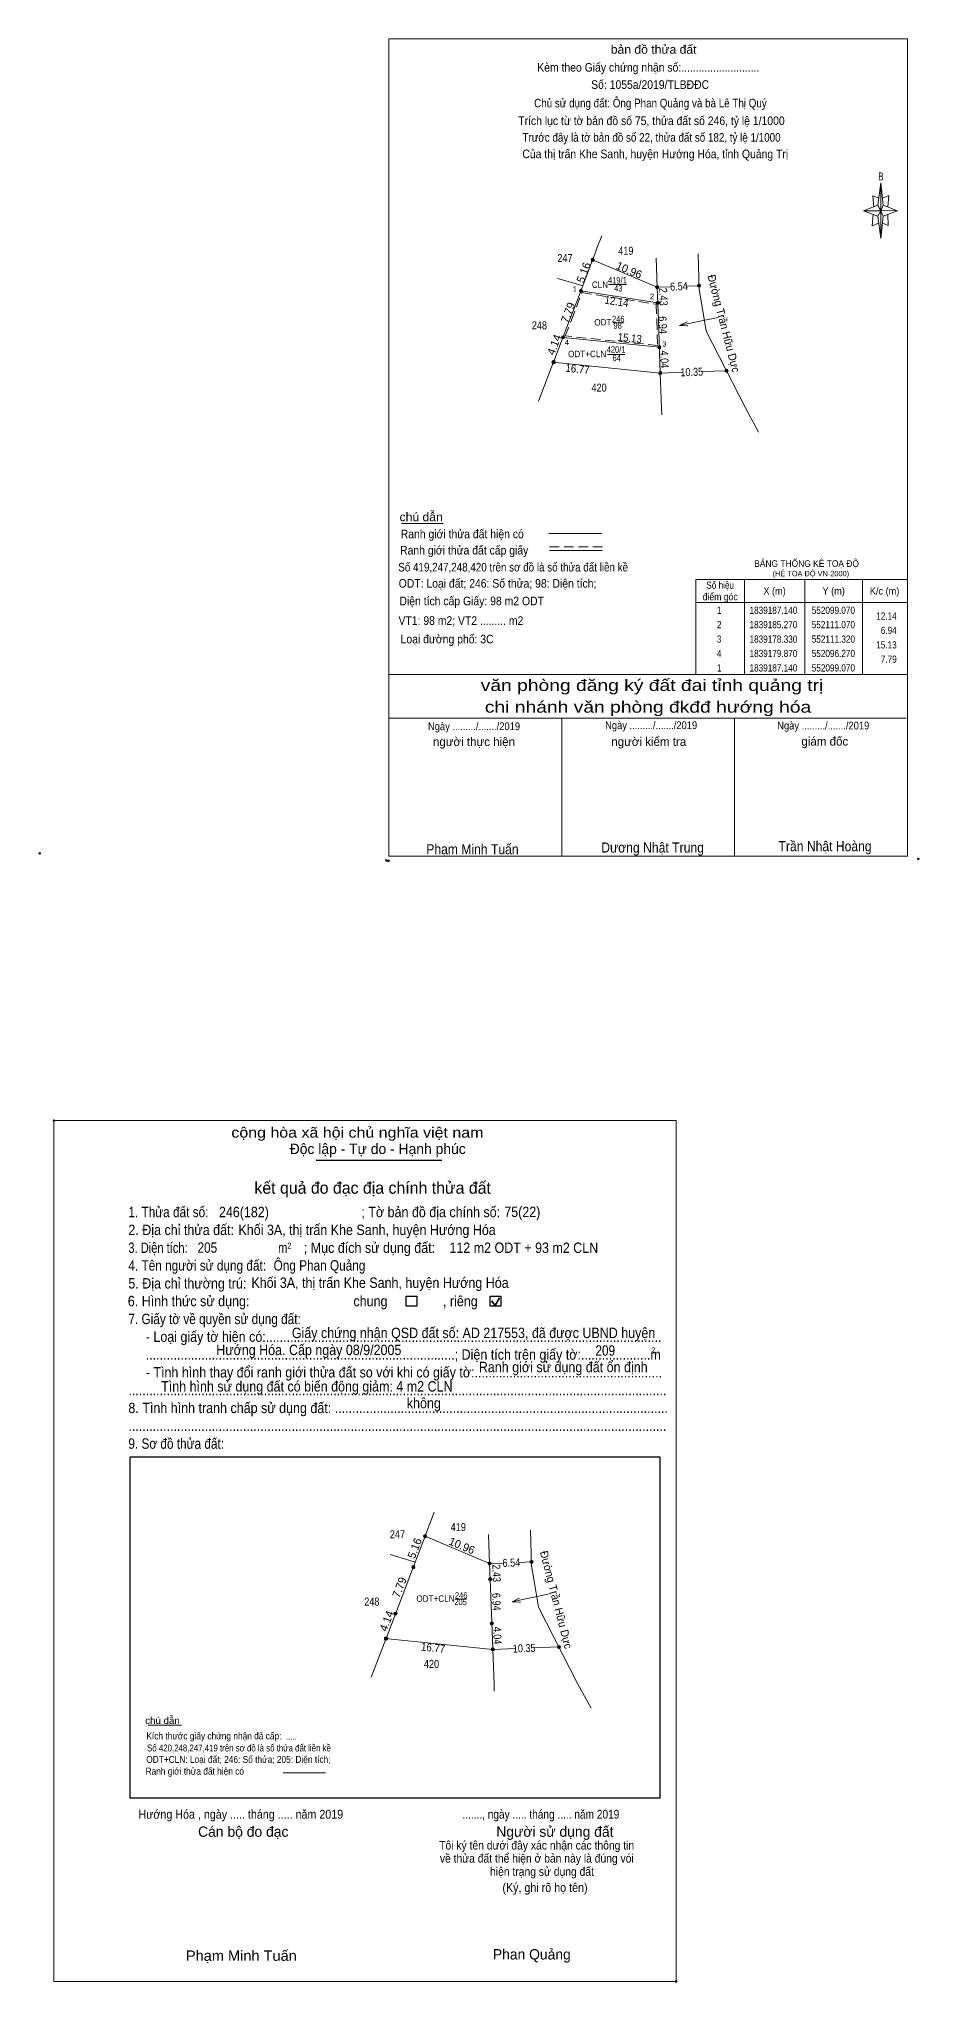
# Model space of a CAD drawing. Header units: metres. Extents: x 551962 to 552320, y 1839072 to 1839376.
# Drawn here: x 552182.1 to 552319.7, y 1839071.9 to 1839375.5 of the extents above; entities that cross this region are included whole.
import ezdxf
from ezdxf.enums import TextEntityAlignment as Align

# ---------------------------------------------------------------- set-up
doc = ezdxf.new("R2010")
doc.units = ezdxf.units.M
doc.header["$LTSCALE"] = 0.5
doc.header["$PDMODE"] = 32
doc.header["$PDSIZE"] = 0.25
doc.linetypes.add('MEDIUM_DASHED', pattern=[4.5, 3, -1.5])
for name, color, linetype, lineweight in [('1', 7, 'Continuous', 13), ('10', 7, 'Continuous', 13), ('13', 7, 'Continuous', 13), ('17', 7, 'Continuous', 13), ('2', 7, 'Continuous', 13), ('23', 7, 'Continuous', 13), ('28', 7, 'Continuous', 13), ('5', 7, 'Continuous', 13), ('6', 7, 'Continuous', 13)]:
    doc.layers.add(name, color=color, linetype=linetype, lineweight=lineweight)

msp = doc.modelspace()

# ---------------------------------------------------------------- hatches: boundary and pattern name
at = {"layer": '2'}
for points in [[(552262.81, 1839325.01, 1), (552262.31, 1839325.01, 1)], [(552236.63, 1839125.69, 1), (552236.13, 1839125.69, 1)]]:
    msp.add_hatch(color=256, dxfattribs=at).paths.add_polyline_path(points)
at = {"layer": '23'}
for points in [[(552268.91, 1839340.98, 1), (552268.41, 1839340.98, 1)], [(552267.09, 1839336.15, 1), (552266.59, 1839336.15, 1)], [(552279, 1839336.71, 1), (552278.5, 1839336.71, 1)], [(552285.54, 1839336.95, 1), (552285.04, 1839336.95, 1)], [(552279.09, 1839334.28, 1), (552278.59, 1839334.28, 1)], [(552264.29, 1839328.88, 1), (552263.79, 1839328.88, 1)], [(552279.34, 1839327.34, 1), (552278.84, 1839327.34, 1)], [(552289.83, 1839323.68, 1), (552289.33, 1839323.68, 1)], [(552279.49, 1839323.3, 1), (552278.99, 1839323.3, 1)], [(552242.73, 1839141.66, 1), (552242.23, 1839141.66, 1)], [(552240.91, 1839136.83, 1), (552240.41, 1839136.83, 1)], [(552252.82, 1839137.39, 1), (552252.32, 1839137.39, 1)], [(552259.36, 1839137.63, 1), (552258.86, 1839137.63, 1)], [(552252.91, 1839134.96, 1), (552252.41, 1839134.96, 1)], [(552238.11, 1839129.56, 1), (552237.61, 1839129.56, 1)], [(552253.16, 1839128.02, 1), (552252.66, 1839128.02, 1)], [(552253.31, 1839123.98, 1), (552252.81, 1839123.98, 1)], [(552263.65, 1839124.36, 1), (552263.15, 1839124.36, 1)]]:
    msp.add_hatch(color=256, dxfattribs=at).paths.add_polyline_path(points)

# ---------------------------------------------------------------- linework, layer by layer
at = {"layer": '10'}
for p, q in [((552268.66, 1839340.98), (552269, 1839341.87)), ((552269, 1839341.87), (552269.34, 1839342.79)), ((552269.34, 1839342.79), (552270.08, 1839344.74)), ((552278.58, 1839341.26), (552278.75, 1839336.71)), ((552266.29, 1839334.73), (552267.13, 1839336.92)), ((552266.84, 1839336.15), (552278.84, 1839334.28)), ((552265.07, 1839331.56), (552266.29, 1839334.73)), ((552262.56, 1839325.01), (552265.07, 1839331.56)), ((552278.94, 1839331.52), (552279.18, 1839324.92)), ((552264.04, 1839328.88), (552279.09, 1839327.34)), ((552262.56, 1839325.01), (552263.44, 1839324.92)), ((552263.44, 1839324.92), (552279.24, 1839323.3)), ((552279.18, 1839324.92), (552279.24, 1839323.3)), ((552279.24, 1839323.3), (552279.44, 1839317.9)), ((552279.44, 1839317.9), (552279.48, 1839316.8)), ((552243.16, 1839143.47), (552243.9, 1839145.42)), ((552242.48, 1839141.66), (552242.82, 1839142.55)), ((552242.82, 1839142.55), (552243.16, 1839143.47)), ((552252.4, 1839141.94), (552252.57, 1839137.39)), ((552238.89, 1839132.24), (552240.11, 1839135.41)), ((552240.11, 1839135.41), (552240.95, 1839137.6)), ((552236.38, 1839125.69), (552238.89, 1839132.24)), ((552252.76, 1839132.2), (552253, 1839125.6)), ((552236.38, 1839125.69), (552237.26, 1839125.6)), ((552237.26, 1839125.6), (552253.06, 1839123.98)), ((552253, 1839125.6), (552253.06, 1839123.98)), ((552253.06, 1839123.98), (552253.26, 1839118.58)), ((552253.26, 1839118.58), (552253.3, 1839117.48))]:
    msp.add_line(p, q, dxfattribs=at)
for points in [[(552267.13, 1839336.92), (552268.66, 1839340.98), (552278.75, 1839336.71)], [(552263.2, 1839338.1), (552266.29, 1839337.17), (552267.13, 1839336.92)], [(552278.75, 1839336.71), (552278.94, 1839331.56), (552278.94, 1839331.52)], [(552260.23, 1839318.94), (552262.52, 1839324.92), (552262.56, 1839325.01)], [(552240.95, 1839137.6), (552242.48, 1839141.66), (552252.57, 1839137.39)], [(552237.02, 1839138.78), (552240.11, 1839137.85), (552240.95, 1839137.6)], [(552252.57, 1839137.39), (552252.76, 1839132.24), (552252.76, 1839132.2)], [(552234.05, 1839119.62), (552236.34, 1839125.6), (552236.38, 1839125.69)]]:
    msp.add_lwpolyline(points, dxfattribs=at)
at = {"layer": '13'}
for p, q in [((552271.16, 1839337.13), (552273.97, 1839337.13)), ((552271.85, 1839331.18), (552273.51, 1839331.18)), ((552270.97, 1839326.21), (552273.72, 1839326.21)), ((552247.31, 1839131.84), (552248.97, 1839131.84))]:
    msp.add_line(p, q, dxfattribs=at)
at = {"layer": '17'}
for p, q in [((552238.78, 1839299.8), (552245.3, 1839299.8)), ((552199.22, 1839112.17), (552204.44, 1839112.17))]:
    msp.add_line(p, q, dxfattribs=at)
at = {"layer": '2'}
for p, q in [((552292.37, 1839291.08), (552292.37, 1839276.23)), ((552301.82, 1839291.08), (552301.82, 1839276.23)), ((552310.82, 1839291.08), (552310.82, 1839276.23)), ((552284.81, 1839287.48), (552317.84, 1839287.48))]:
    msp.add_line(p, q, dxfattribs=at)
at = {"layer": '2', "lineweight": 25}
for p, q in [((552225.45, 1839200.39), (552245.1, 1839200.39)), ((552196.42, 1839154.03), (552279.18, 1839154.03)), ((552279.18, 1839154.03), (552279.18, 1839100.76))]:
    msp.add_line(p, q, dxfattribs=at)
at = {"layer": '2', "lineweight": 35}
for p, q in [((552252.86, 1839178.42), (552253.42, 1839177.7)), ((552253.42, 1839177.7), (552254.09, 1839178.9))]:
    msp.add_line(p, q, dxfattribs=at)
at = {"layer": '2', "linetype": 'MEDIUM_DASHED'}
for points in [[(552265.34, 1839331.56), (552267, 1839335.87), (552278.6, 1839334.06), (552278.69, 1839331.56)], [(552278.69, 1839331.56), (552278.83, 1839327.62), (552264.39, 1839329.1), (552265.34, 1839331.56)]]:
    msp.add_lwpolyline(points, dxfattribs=at)
at = {"layer": '2'}
for points in [[(552284.81, 1839291.08), (552317.84, 1839291.08), (552317.84, 1839276.23), (552284.81, 1839276.23)], [(552184.5, 1839206.56), (552281.71, 1839206.56), (552281.71, 1839072.11), (552184.5, 1839072.11)]]:
    msp.add_lwpolyline(points, close=True, dxfattribs=at)
at = {"layer": '2', "lineweight": 25}
for points in [[(552239.51, 1839179.13), (552241.18, 1839179.13), (552241.18, 1839177.58), (552239.51, 1839177.58)], [(552252.65, 1839179.13), (552254.32, 1839179.13), (552254.32, 1839177.58), (552252.65, 1839177.58)]]:
    msp.add_lwpolyline(points, close=True, dxfattribs=at)
msp.add_lwpolyline([(552279.18, 1839100.76), (552196.42, 1839100.76), (552196.42, 1839154.03)], dxfattribs=at)
at = {"layer": '2'}
for centre in [(552262.56, 1839325.01), (552236.38, 1839125.69)]:
    msp.add_circle(centre, 0.25, dxfattribs=at)
for p in [(552184.5, 1839206.56), (552281.71, 1839072.11)]:
    msp.add_point(p, dxfattribs=at)
at = {"layer": '23'}
for p, q in [((552285.15, 1839341.87), (552285.15, 1839341.93)), ((552285.31, 1839336.34), (552285.15, 1839341.87)), ((552280.78, 1839336.78), (552278.75, 1839336.71)), ((552285.29, 1839336.95), (552283.32, 1839336.88)), ((552282.26, 1839330.74), (552283.42, 1839330.98)), ((552283.42, 1839330.98), (552285.66, 1839331.45)), ((552283.55, 1839330.69), (552283.42, 1839330.7)), ((552285.66, 1839331.45), (552288.3, 1839332.01)), ((552294.6, 1839314.1), (552292.55, 1839317.88)), ((552258.97, 1839142.55), (552258.97, 1839142.61)), ((552259.13, 1839137.02), (552258.97, 1839142.55)), ((552254.6, 1839137.46), (552252.57, 1839137.39)), ((552259.11, 1839137.63), (552257.14, 1839137.56)), ((552259.48, 1839132.13), (552262.12, 1839132.69)), ((552256.08, 1839131.42), (552257.24, 1839131.66)), ((552257.24, 1839131.66), (552259.48, 1839132.13)), ((552257.37, 1839131.37), (552257.24, 1839131.38)), ((552268.42, 1839114.78), (552266.37, 1839118.56))]:
    msp.add_line(p, q, dxfattribs=at)
for points in [[(552292.55, 1839317.88), (552286.41, 1839329.87), (552285.66, 1839334.28), (552285.31, 1839336.34)], [(552283.42, 1839330.7), (552282.26, 1839330.74), (552283.42, 1839331.3)], [(552266.37, 1839118.56), (552260.23, 1839130.55), (552259.48, 1839134.96), (552259.13, 1839137.02)], [(552257.24, 1839131.38), (552256.08, 1839131.42), (552257.24, 1839131.98)]]:
    msp.add_lwpolyline(points, dxfattribs=at)
for centre in [(552268.66, 1839340.98), (552266.84, 1839336.15), (552278.75, 1839336.71), (552285.29, 1839336.95), (552278.84, 1839334.28), (552264.04, 1839328.88), (552279.09, 1839327.34), (552289.58, 1839323.68), (552279.24, 1839323.3), (552242.48, 1839141.66), (552240.66, 1839136.83), (552252.57, 1839137.39), (552259.11, 1839137.63), (552252.66, 1839134.96), (552237.86, 1839129.56), (552252.91, 1839128.02), (552253.06, 1839123.98), (552263.4, 1839124.36)]:
    msp.add_circle(centre, 0.25, dxfattribs=at)
for centre, start, end in [((552262.56, 1839325.01), 338.8998, 201.10019), ((552262.56, 1839325.01), 201.1002, 338.89981), ((552236.38, 1839125.69), 338.8998, 201.10019), ((552236.38, 1839125.69), 201.1002, 338.89981)]:
    msp.add_arc(centre, 0.25, start, end, dxfattribs=at)
at = {"layer": '28'}
for p, q in [((552289.58, 1839323.68), (552285.64, 1839323.54)), ((552282.77, 1839323.43), (552279.24, 1839323.3)), ((552256.59, 1839124.11), (552253.06, 1839123.98)), ((552263.4, 1839124.36), (552259.46, 1839124.22))]:
    msp.add_line(p, q, dxfattribs=at)
at = {"layer": '5'}
for p, q in [((552313.23, 1839349.53), (552313.68, 1839353.04)), ((552313.23, 1839347.82), (552310.98, 1839348.63)), ((552314.04, 1839349.53), (552316.29, 1839348.63)), ((552314.76, 1839348.09), (552314.85, 1839346.38)), ((552314.04, 1839347.82), (552313.68, 1839344.31)), ((552314.85, 1839346.38), (552313.95, 1839346.74)), ((552236.84, 1839276.23), (552317.84, 1839276.23)), ((552236.84, 1839269.39), (552317.66, 1839269.39)), ((552236.84, 1839269.39), (552317.66, 1839269.39)), ((552236.84, 1839269.39), (552317.66, 1839269.39)), ((552263.84, 1839247.88), (552263.84, 1839269.39)), ((552290.84, 1839247.88), (552290.84, 1839269.39))]:
    msp.add_line(p, q, dxfattribs=at)
for points in [[(552236.84, 1839375.5), (552317.84, 1839375.5), (552317.84, 1839247.88), (552236.84, 1839247.88)], [(552313.68, 1839353.04), (552314.04, 1839349.53), (552313.68, 1839348.63)], [(552313.68, 1839348.63), (552310.98, 1839348.63), (552313.23, 1839349.53), (552314.04, 1839347.82), (552316.29, 1839348.63), (552313.68, 1839348.72)], [(552313.68, 1839348.63), (552313.68, 1839344.31), (552313.23, 1839347.82)]]:
    msp.add_lwpolyline(points, close=True, dxfattribs=at)
for points in [[(552313.41, 1839350.61), (552312.42, 1839350.97), (552312.6, 1839349.26)], [(552313.95, 1839350.61), (552314.94, 1839351.06), (552314.76, 1839349.26)], [(552313.68, 1839348.63), (552313.23, 1839349.53), (552310.98, 1839348.63)], [(552312.51, 1839348.09), (552312.33, 1839346.29), (552313.32, 1839346.74)], [(552313.68, 1839348.63), (552314.04, 1839347.82), (552316.29, 1839348.63)], [(552317.84, 1839247.88), (552236.84, 1839247.88), (552236.84, 1839269.39)]]:
    msp.add_lwpolyline(points, dxfattribs=at)
for p in [(552236.42, 1839247.19), (552236.78, 1839247.13)]:
    msp.add_point(p, dxfattribs=at)
at = {"layer": '6'}
for p, q in [((552261.82, 1839298.24), (552270.05, 1839298.24)), ((552261.95, 1839295.6), (552270.17, 1839295.6)), ((552220.33, 1839104.68), (552226.91, 1839104.68))]:
    msp.add_line(p, q, dxfattribs=at)
at = {"layer": '6', "linetype": 'MEDIUM_DASHED'}
msp.add_line((552261.95, 1839296.16), (552270.23, 1839296.16), dxfattribs=at)
at = {"layer": '6'}
for p in [(552182.27, 1839248.29), (552319.55, 1839247.43)]:
    msp.add_point(p, dxfattribs=at)

# ---------------------------------------------------------------- texts
at = {"layer": '1'}
for s, height, width, p in [('BẢNG THỐNG KÊ TOẠ ĐỘ ', 1.035, 0.95, (552293.91, 1839293.04)), ('(HỆ TOẠ ĐỘ VN-2000)', 0.837, 0.9, (552296.79, 1839291.58))]:
    msp.add_text(s, height=height, dxfattribs=dict(at, width=width)).set_placement(p)
at = {"layer": '10'}
for s, width, p in [(' 1', 0.9, (552266.2, 1839336)), (' 2', 0.95, (552278.26, 1839334.85)), (' 4', 0.95, (552264.98, 1839327.68)), (' 3', 0.95, (552280.2, 1839327.43))]:
    msp.add_text(s, height=0.85, dxfattribs=dict(at, width=width)).set_placement(p, align=Align.RIGHT)
at = {"layer": '13'}
for s, height, width, p in [('419', 1.25, 0.85, (552273.85, 1839341.78)), ('CLN', 1, 0.95, (552269.815, 1839336.61)), ('419/1', 1, 0.85, (552272.535, 1839337.3)), ('43', 1, 0.8, (552272.675, 1839336.05)), ('ODT', 1, 0.95, (552270.265, 1839330.74)), ('246', 1, 0.85, (552272.665, 1839331.25)), ('98', 1, 0.8, (552272.565, 1839330.23)), ('ODT+CLN', 1, 0.95, (552267.81, 1839325.79)), ('420/1', 1, 0.85, (552272.325, 1839326.47)), ('64', 1, 0.85, (552272.415, 1839325.16)), ('420', 1.25, 0.85, (552269.67, 1839320.41)), ('419', 1.25, 0.85, (552247.67, 1839142.46)), ('ODT+CLN', 1, 0.95, (552244.11, 1839131.41)), ('246', 1, 0.85, (552248.125, 1839131.91)), ('205', 1, 0.85, (552248.03, 1839130.89)), ('420', 1.25, 0.85, (552243.49, 1839121.09))]:
    msp.add_text(s, height=height, dxfattribs=dict(at, width=width)).set_placement(p, align=Align.CENTER)
at = {"layer": '2'}
for s, rotation, p in [('5.16', 69.353, (552267.8383, 1839338.7946)), ('10.96', 337.062, (552274.1214, 1839338.8111)), ('7.79', 68.936, (552265.3975, 1839332.5254)), ('4.14', 69.072, (552263.2377, 1839327.5168)), ('5.16', 69.353, (552241.4383, 1839139.5546)), ('10.96', 337.062, (552247.9914, 1839139.6011)), ('7.79', 68.936, (552239.0575, 1839133.4454)), ('4.14', 69.072, (552237.0577, 1839128.1968))]:
    msp.add_text(s, height=1.25, rotation=rotation, dxfattribs=at).set_placement(p, align=Align.CENTER)
for s, rotation, width, p in [('2.43', 272.121, 0.85, (552279.1016, 1839335.2081)), ('12.14', 351.143, 0.9, (552272.3188, 1839333.8857)), ('6.94', 272.063, 0.85, (552279.0114, 1839330.7725)), ('15.13', 354.158, 0.9, (552274.4064, 1839328.1621)), ('4.04', 272.126, 0.85, (552279.263, 1839325.4232)), ('16.77', 354.147, 0.9, (552266.2463, 1839323.3407)), ('2.43', 272.121, 0.85, (552253.0316, 1839135.8581)), ('6.94', 272.063, 0.85, (552253.0214, 1839131.3925)), ('4.04', 272.126, 0.85, (552253.163, 1839126.1232)), ('16.77', 354.147, 0.9, (552243.6763, 1839123.6107))]:
    msp.add_text(s, height=1.25, rotation=rotation, dxfattribs=dict(at, width=width)).set_placement(p, align=Align.CENTER)
for s, height, width, p in [('Số hiệu', 1.125, 0.85, (552288.59, 1839289.62)), ('điểm góc', 1.125, 0.9, (552288.595, 1839287.82)), ('X (m)', 1.125, 0.95, (552297.085, 1839288.72)), ('Y (m)', 1.125, 0.95, (552306.325, 1839288.72)), ('K/c (m)', 1.125, 0.95, (552314.28, 1839288.72)), (' 2', 1.125, 0.85, (552288.275, 1839283.46)), (' 1', 1.125, 0.75, (552288.265, 1839285.7)), ('1839187.140', 1.125, 0.85, (552296.91, 1839285.7)), ('1839185.270', 1.125, 0.85, (552296.91, 1839283.46)), ('552099.070', 1.125, 0.85, (552306.275, 1839285.7)), ('552111.070', 1.125, 0.85, (552306.275, 1839283.46)), (' 3', 1.125, 0.8, (552288.265, 1839281.2)), ('1839178.330', 1.125, 0.85, (552296.91, 1839281.2)), ('552111.320', 1.125, 0.85, (552306.275, 1839281.2)), (' 4', 1.125, 0.85, (552288.265, 1839278.96)), ('1839179.870', 1.125, 0.85, (552296.91, 1839278.96)), ('552096.270', 1.125, 0.85, (552306.275, 1839278.96)), (' 1', 1.125, 0.75, (552288.265, 1839276.7)), ('1839187.140', 1.125, 0.85, (552296.91, 1839276.7)), ('552099.070', 1.125, 0.85, (552306.275, 1839276.7)), ('.....', 0.8999, 0.95, (552221.575, 1839109.89)), ('Tôi ký tên dưới đây xác nhận các thông tin', 1.34, 0.9, (552259.92, 1839092.72)), ('về thửa đất thể hiện ở bản này là đúng vói', 1.34, 0.9, (552259.94, 1839090.68)), ('hiện trạng sử dụng đất', 1.34, 0.9, (552260.755, 1839088.62))]:
    msp.add_text(s, height=height, dxfattribs=dict(at, width=width)).set_placement(p, align=Align.CENTER)
at = {"layer": '2', "width": 0.85}
for s, p in [('12.14', (552316.17, 1839284.8)), ('15.13', (552316.17, 1839280.3)), ('6.94', (552316.17, 1839282.56)), ('7.79', (552316.18, 1839278.06))]:
    msp.add_text(s, height=1.125, dxfattribs=at).set_placement(p, align=Align.RIGHT)
at = {"layer": '2'}
for s, height, width, p in [('cộng hòa xã hội chủ nghĩa việt nam', 1.622, 1.15, (552212.22, 1839203.9)), ('1. Thửa đất số:', 1.622, 0.85, (552196.13, 1839191.48)), ('246(182)', 1.62, 0.9, (552210.28, 1839191.48)), ('; Tờ bản đồ địa chính số:', 1.622, 0.9, (552232.53, 1839191.48)), ('75(22)', 1.62, 0.9, (552254.86, 1839191.5)), ('2. Địa chỉ thửa đất:', 1.622, 0.9, (552196.13, 1839188.69)), ('Khối 3A, thị trấn Khe Sanh, huyện Hướng Hóa', 1.62, 0.9, (552213.33, 1839188.69)), ('3. Diện tích:', 1.622, 0.8, (552196.13, 1839185.9)), ('205', 1.62, 0.85, (552206.93, 1839185.92)), ('m', 1.622, 0.8, (552219.52, 1839185.9)), ('2', 0.9271, 0.8, (552220.98, 1839186.56)), ('; Mục đích sử dụng đất:', 1.622, 0.9, (552223.54, 1839185.9)), ('112 m2 ODT + 93 m2 CLN', 1.62, 0.9, (552246.29, 1839185.9)), ('4. Tên người sử dụng đất:', 1.622, 0.85, (552196.13, 1839183.13)), ('Ông Phan Quảng', 1.62, 0.85, (552218.82, 1839183.14)), ('5. Địa chỉ thường trú:', 1.622, 0.9, (552196.13, 1839180.34)), ('Khối 3A, thị trấn Khe Sanh, huyện Hướng Hóa', 1.62, 0.9, (552215.35, 1839180.44)), ('6. Hình thức sử dụng:', 1.622, 0.9, (552196.04, 1839177.57)), ('chung                , riêng', 1.622, 0.9, (552231.29, 1839177.57)), ('7. Giấy tờ về quyền sử dụng đất:', 1.622, 0.85, (552196.13, 1839174.78)), ('     - Loại giấy tờ hiện có:..................................................................................................................', 1.622, 0.9, (552196.13, 1839172.01)), ('Giấy chứng nhận QSD đất số: AD 217553, đã được UBND huyện', 1.62, 0.9, (552221.67, 1839172.6)), ('     .........................................................................................; Diện tích trên giấy tờ:....................m', 1.622, 0.9, (552196.13, 1839169.22)), ('Hướng Hóa. Cấp ngày 08/9/2005', 1.62, 0.9, (552209.86, 1839169.94)), ('Ranh giới sử dụng đất ổn định', 1.624, 0.9, (552250.88, 1839167.27)), ('209', 1.62, 0.85, (552269.1, 1839169.85)), ('2', 0.9271, 0.8, (552277.81, 1839170.24)), ('     - Tình hình thay đổi ranh giới thửa đất so với khi có giấy tờ:......................................................', 1.622, 0.9, (552196.13, 1839166.45)), ('Tình hình sử dụng đất có biến động giảm: 4 m2 CLN', 1.62, 0.9, (552201.25, 1839164.25)), ('8. Tình hình tranh chấp sử dụng đất: ................................................................................................', 1.622, 0.9, (552196.13, 1839160.88)), ('...........................................................................................................................................................', 1.622, 0.9, (552196.13, 1839163.66)), ('không', 1.623, 0.9, (552239.63, 1839161.64)), ('9. Sơ đồ thửa đất:', 1.622, 0.85, (552196.13, 1839155.31)), ('...........................................................................................................................................................', 1.622, 0.9, (552196.13, 1839158.09)), ('Hướng Hóa , ngày ..... tháng ..... năm 2019', 1.39, 0.9, (552197.71, 1839097.54)), ('......., ngày ..... tháng ..... năm 2019', 1.39, 0.85, (552248.33, 1839097.54)), ('(Ký, ghi rõ họ tên)', 1.391, 0.9, (552254.57, 1839086.09)), ('Phạm Minh Tuấn', 1.62, 1.05, (552205.12, 1839075.34))]:
    msp.add_text(s, height=height, dxfattribs=dict(at, width=width)).set_placement(p)
for s, height, p in [('Độc lập - Tự do - Hạnh phúc', 1.622, (552221.34, 1839201.34)), ('Cán bộ đo đạc', 1.623, (552207.02, 1839094.71)), ('Người sử dụng đất', 1.622, (552253.61, 1839094.71)), ('Phan Quảng ', 1.62, (552253.08, 1839075.55))]:
    msp.add_text(s, height=height, dxfattribs=at).set_placement(p)
for s, height, p in [('kết quả đo đạc địa chính thửa đất', 1.854, (552234.295, 1839195.14)), ('.', 0.4636, (552281.7054, 1839071.86))]:
    msp.add_text(s, height=height, dxfattribs=at).set_placement(p, align=Align.CENTER)
at = {"layer": '23', "width": 0.85}
for s, p in [('247', (552264.345, 1839340.65)), ('248', (552260.345, 1839330.14)), ('247', (552238.165, 1839141.33)), ('248', (552234.165, 1839130.82))]:
    msp.add_text(s, height=1.25, dxfattribs=at).set_placement(p, align=Align.CENTER)
at = {"layer": '23'}
for s, rotation, width, p in [('6.54', 2.102, 0.85, (552282.1621, 1839336.2204)), ('Đường Trần Hữu Dực', 284.451, 0.95, (552288.5501, 1839330.896)), ('10.35', 2.105, 0.85, (552284.172, 1839322.8566)), ('Đường Trần Hữu Dực', 284.451, 0.95, (552262.3701, 1839131.576)), ('6.54', 2.102, 0.85, (552255.9821, 1839136.9004)), ('10.35', 2.105, 0.85, (552257.992, 1839123.5366))]:
    msp.add_text(s, height=1.25, rotation=rotation, dxfattribs=dict(at, width=width)).set_placement(p, align=Align.CENTER)
at = {"layer": '5'}
for s, height, width, p in [('bản đồ thửa đất', 1.35, 1.05, (552278.195, 1839373.18)), ('Kèm theo Giấy chứng nhận số:...........................', 1.35, 0.9, (552277.355, 1839370.38)), ('Số: 1055a/2019/TLBĐĐC', 1.35, 0.9, (552277.65, 1839367.69)), ('Chủ sử dụng đất: Ông Phan Quảng và bà Lê Thị Quý', 1.35, 0.85, (552277.695, 1839364.8)), ('Trích lục từ tờ bản đồ số 75, thửa đất số 246, tỷ lệ 1/1000 ', 1.35, 0.9, (552278.08, 1839362.04)), ('Trước đây là tờ bản đồ số 22, thửa đất số 182, tỷ lệ 1/1000 ', 1.35, 0.85, (552278.08, 1839359.44)), ('Của thị trấn Khe Sanh, huyện Hướng Hóa, tỉnh Quảng Trị', 1.35, 0.9, (552278.45, 1839356.86)), ('B', 1.24, 0.75, (552313.7, 1839353.4)), ('văn phòng đăng ký đất đai tỉnh quảng trị', 1.8, 1.25, (552277.94, 1839273.66)), ('chi nhánh văn phòng đkđđ hướng hóa', 1.8, 1.25, (552277.32, 1839270.27)), ('Ngày ........./......./2019', 1.215, 0.9, (552277.805, 1839267.7)), ('Ngày ........./......./2019', 1.215, 0.9, (552304.695, 1839267.65)), ('Ngày ........./......./2019', 1.215, 0.9, (552250.135, 1839267.54)), ('Phạm Minh Tuấn', 1.575, 0.9, (552249.885, 1839248.16)), ('Dương Nhật Trung', 1.58, 0.9, (552278.035, 1839248.42)), ('Trần Nhật Hoàng', 1.575, 0.9, (552304.98, 1839248.63))]:
    msp.add_text(s, height=height, dxfattribs=dict(at, width=width)).set_placement(p, align=Align.CENTER)
for s, p in [('người thực hiện', (552250.125, 1839265.06)), ('người kiểm tra', (552277.435, 1839265.08)), ('giám đốc', (552304.935, 1839265.13))]:
    msp.add_text(s, height=1.35, dxfattribs=at).set_placement(p, align=Align.CENTER)
at = {"layer": '6'}
for s, height, width, p in [('chú dẫn', 1.35, 1.05, (552238.5, 1839300.17)), ('Ranh giới thửa đất cấp giấy', 1.35, 0.9, (552238.58, 1839294.97)), ('Ranh giới thửa đất hiện có ', 1.35, 0.9, (552238.68, 1839297.51)), ('Số 419,247,248,420 trên sơ đồ là số thửa đất liền kề', 1.35, 0.85, (552238.3, 1839292.32)), ('ODT: Loại đất; 246: Số thửa; 98: Diện tích;', 1.35, 0.9, (552238.36, 1839289.79)), ('Diện tích cấp Giấy: 98 m2 ODT', 1.35, 0.9, (552238.48, 1839287.04)), ('VT1: 98 m2; VT2 ......... m2', 1.35, 0.9, (552238.33, 1839283.98)), ('Loại đường phố: 3C', 1.35, 0.9, (552238.66, 1839281.09)), ('chú dẫn', 1.08, 1.05, (552198.76, 1839112.33)), ('Kích thước giấy chứng nhận đã cấp:', 1.08, 0.9, (552198.95, 1839109.92)), ('Số 420,248,247,419 trên sơ đồ là số thửa đất liền kề', 1.08, 0.85, (552199.05, 1839108.04)), ('Ranh giới thửa đất hiện có ', 1.08, 0.9, (552198.81, 1839104.42)), ('ODT+CLN: Loại đất; 246: Số thửa; 205: Diện tích;', 1.08, 0.9, (552198.92, 1839106.26))]:
    msp.add_text(s, height=height, dxfattribs=dict(at, width=width)).set_placement(p)

doc.saveas('drawing.dxf')
